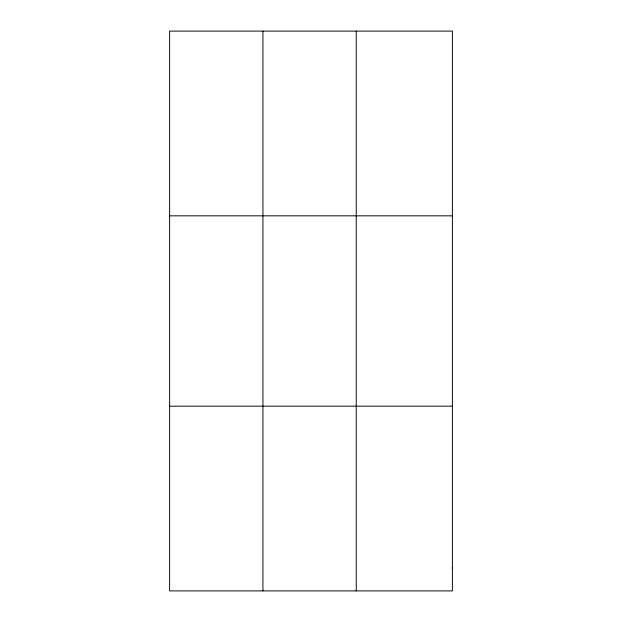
<?xml version="1.0" encoding="UTF-8"?>
<svg xmlns="http://www.w3.org/2000/svg" width="622" height="622" viewBox="0 0 622 622"><rect width="100%" height="100%" fill="white"/><g stroke="black" fill="none" stroke-linecap="round" stroke-linejoin="round"><path stroke-width="0.93" d="M262.927 31.1L262.927 590.9M356.243 31.1L356.243 590.9M169.612 215.834L452.388 215.834M169.612 406.166L452.388 406.166M452.388 567.808L452.388 590.9L169.612 590.9L169.612 31.1L452.388 31.1L452.388 567.808"/></g></svg>
